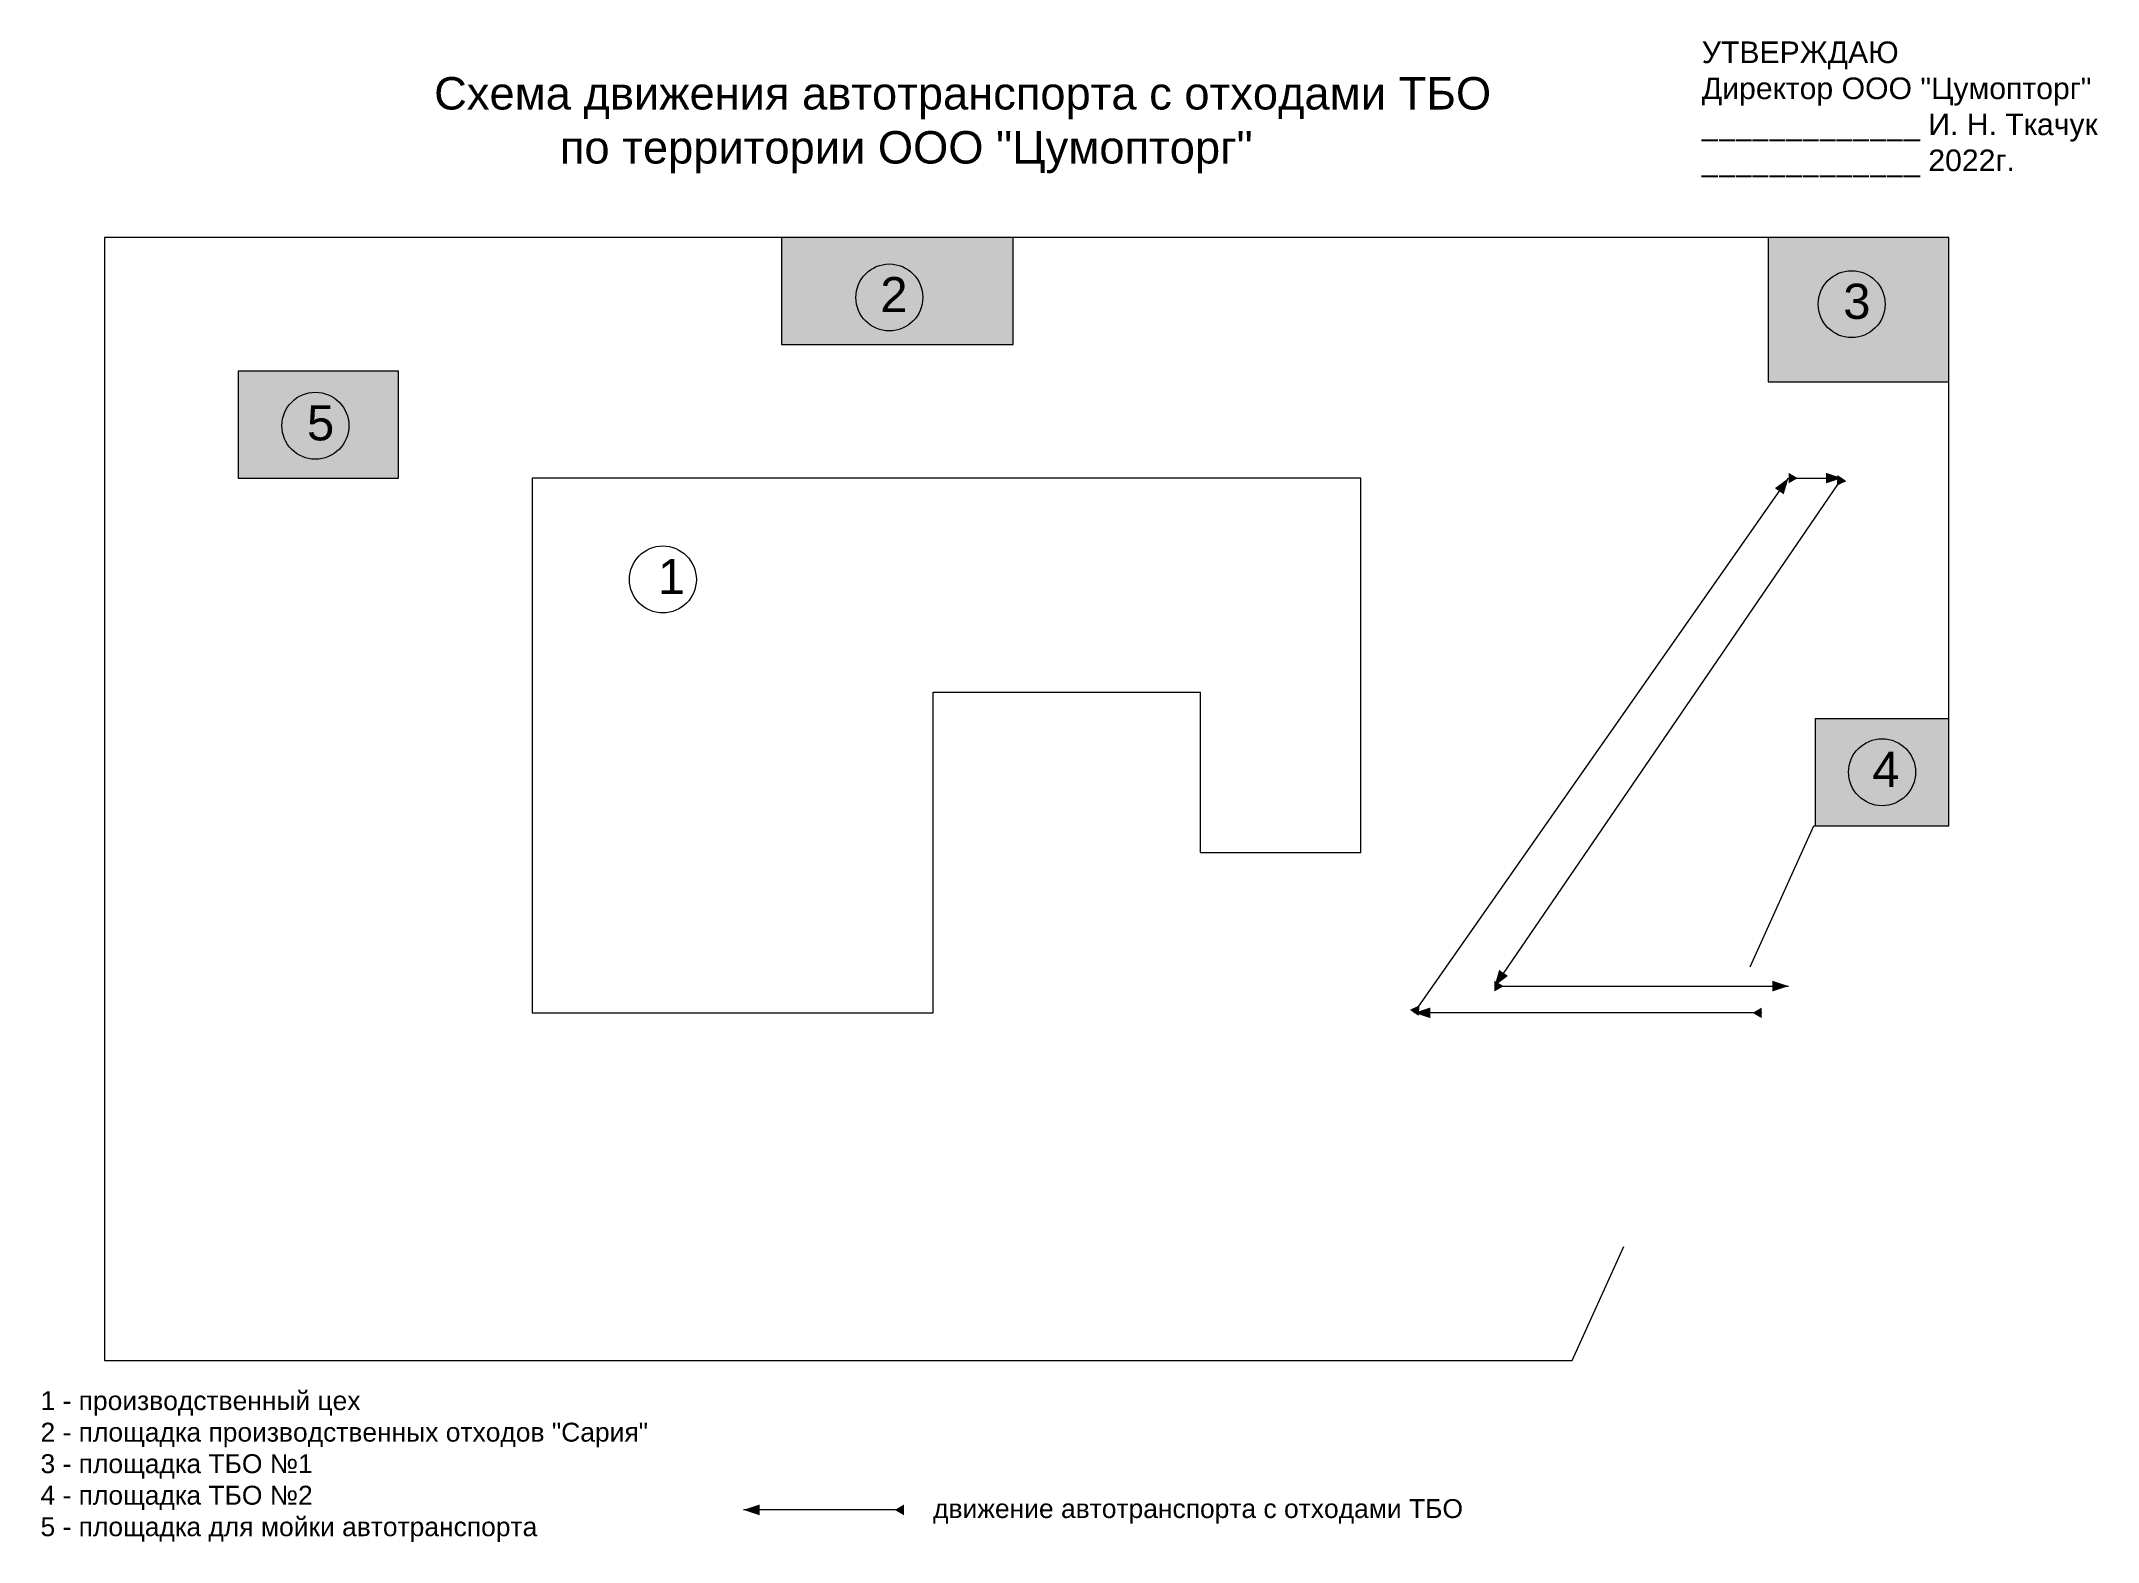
# Model space of a CAD drawing. Extents: x 28 to 413, y 5 to 285.
import ezdxf

# ---------------------------------------------------------------- set-up
doc = ezdxf.new("R2010")
doc.units = 0
doc.header["$MEASUREMENT"] = 0

msp = doc.modelspace()

# ---------------------------------------------------------------- hatches: boundary and pattern name
for points in [[(166.61, 228.75), (210, 228.75), (210, 248.75), (166.61, 248.75)], [(351.21, 221.78), (385, 221.78), (385, 248.75), (351.21, 248.75)], [(65, 203.75), (95, 203.75), (95, 223.75), (65, 223.75)], [(360, 138.75), (385, 138.75), (385, 158.75), (360, 158.75)]]:
    msp.add_hatch(color=9).paths.add_polyline_path(points, flags=0)

# ---------------------------------------------------------------- linework, layer by layer
at = {"color": 1, "linetype": 'Continuous', "lineweight": 0, "ltscale": 25.4}
for p, q in [((285, 103.75), (355, 203.75)), ((365, 203.75), (300, 108.75)), ((355, 203.75), (365, 203.75)), ((300, 108.75), (355, 108.75)), ((350, 103.75), (285, 103.75)), ((189.54, 10.8), (159.54, 10.8))]:
    msp.add_line(p, q, dxfattribs=at)
at = {"color": 7, "linetype": 'Continuous', "lineweight": 0, "ltscale": 25.4}
for p, q in [((195, 103.75), (195, 163.75)), ((195, 163.75), (245, 163.75)), ((245, 133.75), (245, 163.75)), ((347.82, 112.34), (359.76, 138.75)), ((359.76, 138.75), (385, 138.75)), ((245, 133.75), (275, 133.75)), ((314.52, 38.75), (324.17, 60.08))]:
    msp.add_line(p, q, dxfattribs=at)
at = {"color": 7, "linetype": 'Continuous', "lineweight": 0, "ltscale": 25.4, "flags": 128}
for points in [[(385, 138.75), (385, 248.75), (40, 248.75), (40, 38.75), (314.52, 38.75)], [(275, 133.75), (275, 203.75), (120, 203.75), (120, 103.75), (195, 103.75)]]:
    msp.add_lwpolyline(points, dxfattribs=at)
for points in [[(166.61, 228.75), (210, 228.75), (210, 248.75), (166.61, 248.75)], [(351.21, 221.78), (385, 221.78), (385, 248.75), (351.21, 248.75)], [(65, 203.75), (95, 203.75), (95, 223.75), (65, 223.75)], [(360, 138.75), (385, 138.75), (385, 158.75), (360, 158.75)]]:
    msp.add_lwpolyline(points, close=True, dxfattribs=at)
at = {"color": 7, "linetype": 'Continuous', "lineweight": 0, "ltscale": 25.4}
for centre in [(186.81, 237.53), (366.81, 236.28), (79.45, 213.55), (144.45, 184.8), (372.5, 148.75)]:
    msp.add_circle(centre, 6.26, dxfattribs=at)
at = {"color": 1}
for points in [[(356.72, 203.75), (355, 204.75), (355, 202.75)], [(362, 202.75), (365, 203.75), (362, 204.75)], [(364.03, 202.33), (365.83, 203.19), (364.17, 204.31)], [(354.1, 200.72), (355, 203.75), (352.46, 201.87)], [(300.87, 111.79), (300, 108.75), (302.52, 110.66)], [(301.72, 108.75), (300, 109.75), (300, 107.75)], [(352, 107.75), (355, 108.75), (352, 109.75)], [(285.99, 105.16), (284.18, 104.32), (285.82, 103.18)], [(288, 104.75), (285, 103.75), (288, 102.75)], [(348.28, 103.75), (350, 102.75), (350, 104.75)], [(162.54, 11.8), (159.54, 10.8), (162.54, 9.8)], [(187.82, 10.8), (189.54, 9.8), (189.54, 11.8)]]:
    msp.add_solid(points, dxfattribs=at)

# ---------------------------------------------------------------- texts
at = {"attachment_point": 1}
for s, insert, char_height, width in [('\\fArial|b0|i0|;\\C7;УТВЕРЖДАЮ\\PДиректор ООО "Цумопторг"\\P_____________ И. Н. Ткачук\\P_____________ 2022г.', (338.78, 285.4), 4.0404, 80), ('\\fArial|b0|i0|;\\C7;Схема движения автотранспорта с отходами ТБО\\P          по территории ООО "Цумопторг"', (101.67, 278.74), 6.0606, 275), ('\\fArial|b0|i0|;\\C7;2', (185.12, 241.35), 6.5657, 15), ('\\fArial|b0|i0|;\\C7;3', (365.24, 240.1), 6.5657, 15), ('\\fArial|b0|i0|;\\C7;5', (77.88, 217.37), 6.5657, 15), ('\\fArial|b0|i0|;\\C7;1', (143.5, 188.62), 6.5657, 15), ('\\fArial|b0|i0|;\\C7;4', (370.67, 152.57), 6.5657, 15), ('\\fArial|b0|i0|;\\C7;1 - производственный цех\\P2 - площадка производственных отходов "Сария"\\P3 - площадка ТБО №1\\P4 - площадка ТБО №2\\P5 - площадка для мойки автотранспорта', (28.04, 33), 3.5354, 130), ('\\fArial|b0|i0|;\\C7;\\P\\P\\Pдвижение автотранспорта с отходами ТБО', (195, 30.5), 3.5354, 127.8)]:
    msp.add_mtext(s, dxfattribs=dict(at, insert=insert, char_height=char_height, width=width))

doc.saveas('drawing.dxf')
